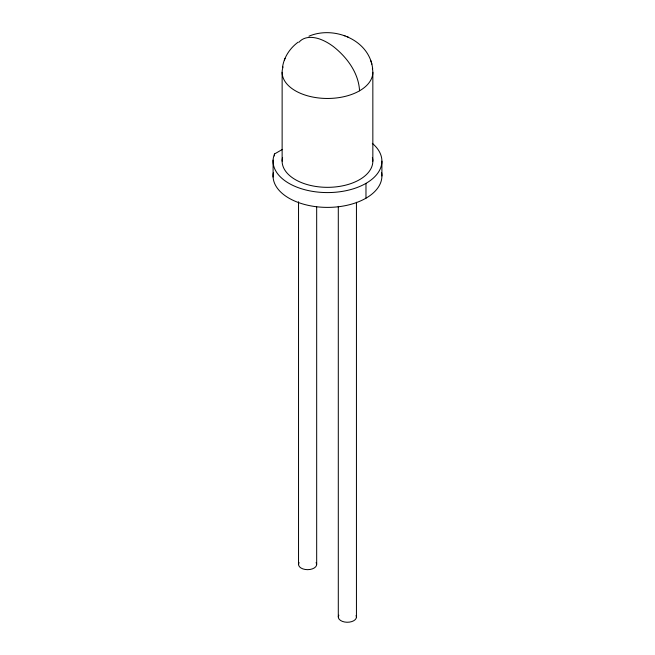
<?xml version="1.0" encoding="UTF-8"?>
<svg xmlns="http://www.w3.org/2000/svg" width="655" height="655" viewBox="0 0 655 655"><rect width="100%" height="100%" fill="white"/><g stroke="black" fill="none" stroke-linecap="round" stroke-linejoin="round"><path stroke-width="0.98" d="M282.551 67.105C283.975 57.075 290.059 48.085 298.14 42.141M284.368 60.031L284.671 59.294M284.786 58.999L285.056 58.336M298.999 42.223C304.591 35.64 314.474 36.745 321.646 39.783A56.486 32.611 60 0 1 333.321 46.521C346.978 57.239 358.653 72.926 359.554 90.799M274.502 155.947L274.502 153.974L282.436 149.397M308.931 36.205C334.05 25.455 369.731 39.955 372.679 69.004M347.191 36.713L348.329 37.163M343.949 35.435L345.07 35.886M370.845 60.694L371.295 62.233M371.426 62.659L371.86 64.133M381.906 161.155L381.906 175.966M372.842 72.279L372.842 161.155M365.973 183.375L365.973 198.187M356.443 202.264L356.443 617.01M338.299 206.35L338.299 617.01M316.676 206.882L316.676 564.43M298.533 201.773L298.533 564.43M282.133 72.279L282.133 161.155M273.094 160.123L273.094 177.014M356.074 615.536A9.072 5.24 0 0 1 347.044 622.25A9.072 5.24 0 0 1 338.872 615.184M316.103 562.596A9.072 5.24 0 0 1 307.604 569.662A9.072 5.24 0 0 1 299.106 562.596M372.376 68.554A45.351 26.184 0 0 1 326.043 98.455A45.351 26.184 0 0 1 283.091 66.916M372.376 157.429A45.351 26.184 0 0 1 327.484 187.338A45.351 26.184 0 0 1 282.592 157.429M372.327 143.355A54.422 31.424 0 0 1 337.546 192.038A54.422 31.424 0 0 1 274.502 153.974M381.619 172.724A54.422 31.424 0 0 1 327.606 207.389A54.422 31.424 0 0 1 273.323 172.863"/></g></svg>
